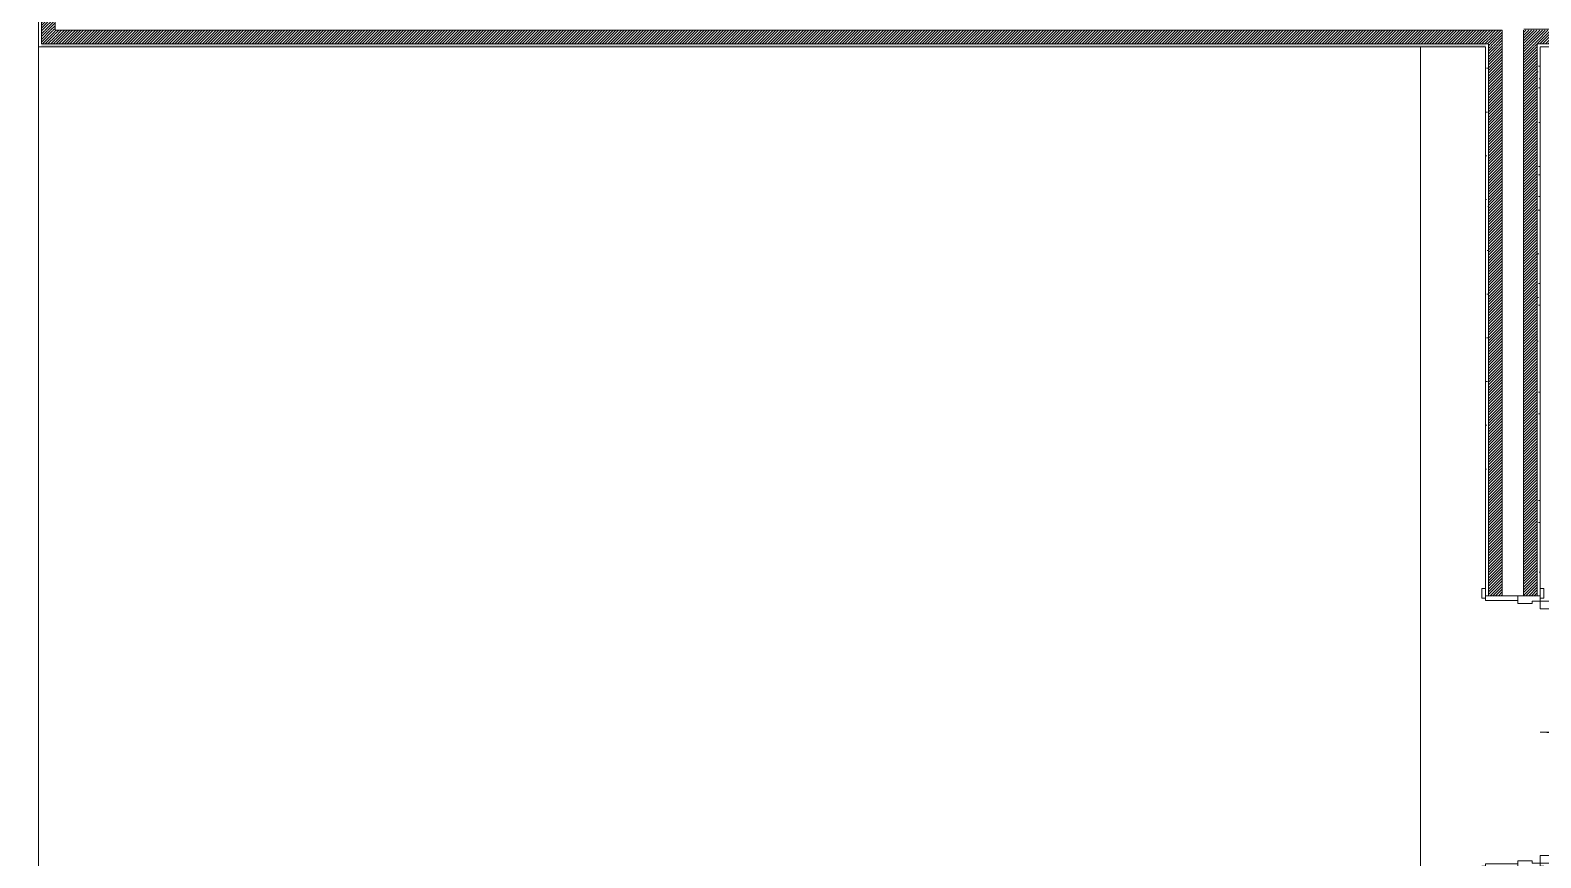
# Model space of a CAD drawing. Header units: millimetres. Extents: x -284281 to 1648660, y -821378 to -151356.
# Drawn here: x -248296 to -240550, y -221054 to -216811 of the extents above; entities that cross this region are included whole.
import ezdxf

# ---------------------------------------------------------------- set-up
doc = ezdxf.new("R2010")
doc.units = ezdxf.units.MM
doc.header["$MEASUREMENT"] = 0
doc.set_wipeout_variables(frame=1)
doc.linetypes.add('Wipeout_Contour', pattern=[1000, 0, -1000])
doc.layers.add('Portes ARCHICAD', color=7, linetype='Continuous')
doc.layers.add('Sols_ Dalles', color=7, linetype='Continuous')
pattern_1 = [(45, (0, 0), (-7.0710678, 7.0710678), [])]
pattern_2 = [(45, (0, 175), (-55.68466, 55.68466), [0, -52.5, 0, -78.75]), (110, (175, 175), (74.000794, 26.934086), [0, -38.5, 0, -66.5])]

# ---------------------------------------------------------------- blocks, each defined once
blk = doc.blocks.new('Porte double 25')
at = {"layer": 'Portes ARCHICAD', "color": 7, "linetype": 'Continuous', "lineweight": 5}
for p, q in [((-672, 672), (-672, 572)), ((-632, 672), (-672, 672)), ((-632, 572), (-632, 672)), ((632, 572), (632, 672)), ((632, 672), (672, 672)), ((672, 672), (672, 572)), ((-672, 572), (-632, 572)), ((-652, 572), (-652, 100)), ((672, 572), (632, 572)), ((652, 572), (652, 100)), ((-632, 100), (-672, 100)), ((-672, 100), (-672, 0)), ((-632, 0), (-632, 100)), ((632, 0), (632, 100)), ((632, 100), (672, 100)), ((672, 100), (672, 0)), ((-737, 0), (-737, 19)), ((-737, 19), (-687, 19)), ((-687, 0), (-737, 0)), ((-700, 0), (-737, 0)), ((-700, 0), (-737, 0)), ((-672, 0), (-700, 0)), ((-700, 0), (-700, -115)), ((-700, 0), (-700, -15)), ((-700, 0), (-700, -15)), ((-687, 19), (-687, 0)), ((-672, -40), (-672, 0)), ((-672, 0), (-632, 0)), ((672, 0), (632, 0)), ((700, 0), (672, 0)), ((672, 0), (672, -40)), ((687, 19), (737, 19)), ((687, 0), (687, 19)), ((737, 0), (687, 0)), ((700, -115), (700, 0)), ((700, 0), (700, -15)), ((700, 0), (700, -15)), ((700, 0), (737, 0)), ((700, 0), (737, 0)), ((737, 19), (737, 0)), ((-700, -15), (-700, -85)), ((-700, -15), (-700, -85)), ((-660, -40), (-672, -40)), ((-660, -115), (-660, -40)), ((672, -40), (660, -40)), ((660, -40), (660, -115)), ((700, -15), (700, -85)), ((700, -15), (700, -85)), ((-700, -85), (-700, -115)), ((-700, -85), (-700, -115)), ((-700, -280), (-700, -115)), ((-700, -115), (-675, -115)), ((-700, -115), (-660, -115)), ((-700, -115), (-700, -195)), ((-700, -115), (-700, -195)), ((-675, -115), (-675, -280)), ((660, -115), (700, -115)), ((675, -280), (675, -115)), ((675, -115), (700, -115)), ((700, -85), (700, -115)), ((700, -85), (700, -115)), ((700, -115), (700, -280)), ((700, -115), (700, -195)), ((700, -115), (700, -195)), ((-700, -195), (-700, -265)), ((-700, -195), (-700, -265)), ((700, -195), (700, -265)), ((700, -195), (700, -265)), ((-737, -299), (-737, -280)), ((-737, -280), (-687, -280)), ((-700, -280), (-737, -280)), ((-700, -280), (-737, -280)), ((-687, -299), (-737, -299)), ((-700, -265), (-700, -280)), ((-700, -265), (-700, -280)), ((-675, -280), (-700, -280)), ((-687, -280), (-687, -299)), ((700, -280), (675, -280)), ((687, -280), (737, -280)), ((687, -299), (687, -280)), ((737, -299), (687, -299)), ((700, -265), (700, -280)), ((700, -265), (700, -280)), ((700, -280), (737, -280)), ((700, -280), (737, -280)), ((737, -280), (737, -299))]:
    blk.add_line(p, q, dxfattribs=at)
at = {"layer": 'Portes ARCHICAD', "color": 7, "linetype": 'Continuous', "lineweight": 5, "flags": 128}
for points in [[(-672, 572), (-672, 100), (-652, 100), (-652, 572)], [(-652, 572), (-652, 100), (-632, 100), (-632, 572)], [(652, 572), (652, 100), (632, 100), (632, 572)], [(672, 572), (672, 100), (652, 100), (652, 572)]]:
    blk.add_lwpolyline(points, close=True, dxfattribs=at)
at = {"layer": 'Portes ARCHICAD', "color": 7, "linetype": 'Continuous', "lineweight": 5}
for centre, start, end in [((-672, 0), 0, 90), ((672, 0), 90, 180)]:
    blk.add_arc(centre, 672, start, end, dxfattribs=at)
blk = doc.blocks.new('Mur_8_1', base_point=(185576, -188434))
at = {"color": 254, "linetype": 'Wipeout_Contour', "lineweight": 0, "ltscale": 1141182.459504243}
blk.add_wipeout([(185381, -216880.6), (185311, -216880.6), (185311, -216895.6), (185381, -216895.6)], dxfattribs=at)
at = {"linetype": 'Continuous', "lineweight": 5, "true_color": 0x5f5f5f}
h = blk.add_hatch(dxfattribs=at)
h.set_pattern_fill('BRIQUES_TERRE_CUITE__INT_97', color=251, style=0, pattern_type=2)
h.set_pattern_definition(pattern_1)
h.paths.add_polyline_path([(185381, -216880.6), (185311, -216880.6), (185311, -216895.6), (185381, -216895.6)])
at = {"color": 254, "linetype": 'Wipeout_Contour', "lineweight": 0, "ltscale": 1145385.812637724}
blk.add_wipeout([(185311, -216895.6), (185296, -216895.6), (185296, -219709.8), (185311, -219709.8)], dxfattribs=at)
at = {"color": 254, "linetype": 'Wipeout_Contour', "lineweight": 0, "ltscale": 1141416.378386201}
blk.add_wipeout([(185491, -216880.6), (185381, -216880.6), (185381, -216895.6), (185491, -216895.6)], dxfattribs=at)
at = {"linetype": 'Continuous', "lineweight": 5, "true_color": 0x5f5f5f}
h = blk.add_hatch(dxfattribs=at)
h.set_pattern_fill('ENDUIT_0001', color=251, style=0, pattern_type=2)
h.set_pattern_definition(pattern_2)
h.paths.add_polyline_path([(185311, -216895.6), (185296, -216895.6), (185296, -219709.8), (185311, -219709.8)])
at = {"color": 254, "linetype": 'Wipeout_Contour', "lineweight": 0, "ltscale": 1141650.348147233}
blk.add_wipeout([(185561, -216880.6), (185491, -216880.6), (185491, -216895.6), (185561, -216895.6)], dxfattribs=at)
at = {"linetype": 'Continuous', "lineweight": 5, "true_color": 0x5f5f5f}
h = blk.add_hatch(dxfattribs=at)
h.set_pattern_fill('BRIQUES_TERRE_CUITE__INT_97', color=251, style=0, pattern_type=2)
h.set_pattern_definition(pattern_1)
h.paths.add_polyline_path([(185561, -216880.6), (185491, -216880.6), (185491, -216895.6), (185561, -216895.6)])
at = {"color": 254, "linetype": 'Wipeout_Contour', "lineweight": 0, "ltscale": 1141287.175992314}
blk.add_wipeout([(185491, -216810.6), (185381, -216810.6), (185381, -216880.6), (185491, -216880.6)], dxfattribs=at)
at = {"color": 254, "linetype": 'Wipeout_Contour', "lineweight": 0, "ltscale": 1146072.065472085}
blk.add_wipeout([(185561, -216895.6), (185561, -219709.8), (185576, -219709.8), (185576, -216895.6)], dxfattribs=at)
at = {"linetype": 'Continuous', "lineweight": 5, "true_color": 0x5f5f5f}
h = blk.add_hatch(dxfattribs=at)
h.set_pattern_fill('ENDUIT_0001', color=251, style=0, pattern_type=2)
h.set_pattern_definition(pattern_2)
h.paths.add_polyline_path([(185561, -216895.6), (185561, -219709.8), (185576, -219709.8), (185576, -216895.6)])
at = {"color": 254, "linetype": 'Wipeout_Contour', "lineweight": 0, "ltscale": 1145961.972661485}
blk.add_wipeout([(185491, -216895.6), (185491, -219709.8), (185561, -219709.8), (185561, -216895.6)], dxfattribs=at)
at = {"linetype": 'Continuous', "lineweight": 5, "true_color": 0x5f5f5f}
h = blk.add_hatch(dxfattribs=at)
h.set_pattern_fill('BRIQUES_TERRE_CUITE__INT_97', color=251, style=0, pattern_type=2)
h.set_pattern_definition(pattern_1)
h.paths.add_polyline_path([(185491, -216895.6), (185491, -219709.8), (185561, -219709.8), (185561, -216895.6)])
at = {"color": 7, "linetype": 'Continuous', "lineweight": 5}
for p, q in [((185561, -216895.6), (185561, -216880.6)), ((185561, -219709.8), (185561, -216895.6)), ((185576, -219709.8), (185576, -219672.8)), ((185576, -219709.8), (185561, -219709.8))]:
    blk.add_line(p, q, dxfattribs=at)
at = {"color": 7, "linetype": 'Continuous', "lineweight": 5, "flags": 128}
blk.add_lwpolyline([(185576, -219709.8), (185576, -216895.6)], dxfattribs=at)
at = {"color": 254, "linetype": 'Wipeout_Contour', "lineweight": 0, "ltscale": 1145728.880009111}
blk.add_wipeout([(185381, -216895.6), (185381, -219709.8), (185491, -219709.8), (185491, -216895.6)], dxfattribs=at)
at = {"color": 7, "linetype": 'Continuous', "lineweight": 5}
for p, q in [((185491, -216880.6), (185491, -216810.6)), ((185491, -216895.6), (185491, -216880.6)), ((185491, -219709.8), (185491, -216895.6)), ((185491, -219709.8), (185461, -219709.8)), ((185561, -219709.8), (185491, -219709.8))]:
    blk.add_line(p, q, dxfattribs=at)
at = {"color": 254, "linetype": 'Wipeout_Contour', "lineweight": 0, "ltscale": 1145495.838533478}
blk.add_wipeout([(185311, -219709.8), (185381, -219709.8), (185381, -216895.6), (185311, -216895.6)], dxfattribs=at)
at = {"linetype": 'Continuous', "lineweight": 5, "true_color": 0x5f5f5f}
h = blk.add_hatch(dxfattribs=at)
h.set_pattern_fill('BRIQUES_TERRE_CUITE__INT_97', color=251, style=0, pattern_type=2)
h.set_pattern_definition(pattern_1)
h.paths.add_polyline_path([(185311, -219709.8), (185381, -219709.8), (185381, -216895.6), (185311, -216895.6)])
at = {"color": 7, "linetype": 'Continuous', "lineweight": 5}
for p, q in [((185381, -216810.6), (185381, -216880.6)), ((185311, -216880.6), (185311, -216895.6)), ((185311, -216895.6), (185311, -219709.8)), ((185381, -216880.6), (185381, -216895.6)), ((185381, -219709.8), (185381, -216895.6)), ((185296, -219709.8), (185296, -219672.8)), ((185311, -219709.8), (185296, -219709.8)), ((185381, -219709.8), (185311, -219709.8)), ((185461, -219709.8), (185381, -219709.8))]:
    blk.add_line(p, q, dxfattribs=at)
at = {"color": 7, "linetype": 'Continuous', "lineweight": 5, "flags": 128}
blk.add_lwpolyline([(185296, -216895.6), (185296, -219709.8)], dxfattribs=at)
at = {"layer": 'Portes ARCHICAD', "color": 7, "linetype": 'Continuous', "lineweight": 5, "xscale": -1, "zscale": 1000, "rotation": 270}
blk.add_blockref('Porte double 25', (185576, -220409.8), dxfattribs=at)
blk = doc.blocks.new('Mur_22_1', base_point=(195375, -216895.6))
at = {"color": 254, "linetype": 'Wipeout_Contour', "lineweight": 0, "ltscale": 841503.073854}
blk.add_wipeout([(177875.5, -216880.6), (177875.5, -216895.6), (177890.5, -216880.6)], dxfattribs=at)
at = {"color": 254, "linetype": 'Wipeout_Contour', "lineweight": 0, "ltscale": 1141760.85530834}
blk.add_wipeout([(185576, -216880.6), (185561, -216880.6), (185561, -216895.6), (185576, -216895.6)], dxfattribs=at)
at = {"linetype": 'Continuous', "lineweight": 5, "true_color": 0x5f5f5f}
h = blk.add_hatch(dxfattribs=at)
h.set_pattern_fill('ENDUIT_0001', color=251, style=0, pattern_type=2)
h.set_pattern_definition(pattern_2)
h.paths.add_polyline_path([(177875.5, -216880.6), (177875.5, -216895.6), (177890.5, -216880.6)])
h = blk.add_hatch(dxfattribs=at)
h.set_pattern_fill('ENDUIT_0001', color=251, style=0, pattern_type=2)
h.set_pattern_definition(pattern_2)
h.paths.add_polyline_path([(185576, -216880.6), (185561, -216880.6), (185561, -216895.6), (185576, -216895.6)])
at = {"color": 254, "linetype": 'Wipeout_Contour', "lineweight": 0, "ltscale": 841446.668808}
blk.add_wipeout([(177890.5, -216810.6), (177890.5, -216880.6), (177960.5, -216810.6)], dxfattribs=at)
at = {"color": 254, "linetype": 'Wipeout_Contour', "lineweight": 0, "ltscale": 1143838.141313362}
blk.add_wipeout([(185576, -216895.6), (187154.8, -216895.6), (187154.8, -216880.6), (185576, -216880.6)], dxfattribs=at)
at = {"linetype": 'Continuous', "lineweight": 5, "true_color": 0x5f5f5f}
h = blk.add_hatch(dxfattribs=at)
h.set_pattern_fill('BRIQUES_TERRE_CUITE__INT_97', color=251, style=0, pattern_type=2)
h.set_pattern_definition(pattern_1)
h.paths.add_polyline_path([(177890.5, -216810.6), (177890.5, -216880.6), (177960.5, -216810.6)])
h = blk.add_hatch(dxfattribs=at)
h.set_pattern_fill('ENDUIT_0001', color=251, style=0, pattern_type=2)
h.set_pattern_definition(pattern_2)
h.paths.add_polyline_path([(185576, -216895.6), (187154.8, -216895.6), (187154.8, -216880.6), (185576, -216880.6)])
at = {"color": 254, "linetype": 'Wipeout_Contour', "lineweight": 0, "ltscale": 841381.153226}
blk.add_wipeout([(177960.5, -216700.6), (177960.5, -216810.6), (178070.5, -216700.6)], dxfattribs=at)
at = {"color": 254, "linetype": 'Wipeout_Contour', "lineweight": 0, "ltscale": 1141521.172238225}
blk.add_wipeout([(185561, -216810.6), (185491, -216810.6), (185491, -216880.6), (185561, -216880.6)], dxfattribs=at)
at = {"color": 254, "linetype": 'Wipeout_Contour', "lineweight": 0, "ltscale": 841524.323318}
blk.add_wipeout([(177875.5, -216895.6), (177890.5, -216895.6), (177890.5, -216880.6)], dxfattribs=at)
at = {"linetype": 'Continuous', "lineweight": 5, "true_color": 0x5f5f5f}
h = blk.add_hatch(dxfattribs=at)
h.set_pattern_fill('BRIQUES_TERRE_CUITE__INT_97', color=251, style=0, pattern_type=2)
h.set_pattern_definition(pattern_1)
h.paths.add_polyline_path([(185561, -216810.6), (185491, -216810.6), (185491, -216880.6), (185561, -216880.6)])
h = blk.add_hatch(dxfattribs=at)
h.set_pattern_fill('ENDUIT_0001', color=251, style=0, pattern_type=2)
h.set_pattern_definition(pattern_2)
h.paths.add_polyline_path([(177875.5, -216895.6), (177890.5, -216895.6), (177890.5, -216880.6)])
at = {"color": 254, "linetype": 'Wipeout_Contour', "lineweight": 0, "ltscale": 1143689.706429991}
blk.add_wipeout([(185561, -216810.6), (185561, -216880.6), (187154.8, -216880.6), (187154.8, -216810.6)], dxfattribs=at)
at = {"color": 254, "linetype": 'Wipeout_Contour', "lineweight": 0, "ltscale": 1131544.923557036}
blk.add_wipeout([(177890.5, -216895.6), (185296, -216895.6), (185296, -216880.6), (177890.5, -216880.6)], dxfattribs=at)
at = {"linetype": 'Continuous', "lineweight": 5, "true_color": 0x5f5f5f}
h = blk.add_hatch(dxfattribs=at)
h.set_pattern_fill('BRIQUES_TERRE_CUITE__INT_97', color=251, style=0, pattern_type=2)
h.set_pattern_definition(pattern_1)
h.paths.add_polyline_path([(185561, -216810.6), (185561, -216880.6), (187154.8, -216880.6), (187154.8, -216810.6)])
h = blk.add_hatch(dxfattribs=at)
h.set_pattern_fill('ENDUIT_0001', color=251, style=0, pattern_type=2)
h.set_pattern_definition(pattern_2)
h.paths.add_polyline_path([(177890.5, -216895.6), (185296, -216895.6), (185296, -216880.6), (177890.5, -216880.6)])
at = {"color": 7, "linetype": 'Continuous', "lineweight": 5}
for p, q in [((185561, -216895.6), (185561, -216880.6)), ((185561, -216880.6), (187154.8, -216880.6))]:
    blk.add_line(p, q, dxfattribs=at)
at = {"color": 7, "linetype": 'Continuous', "lineweight": 5, "flags": 128}
blk.add_lwpolyline([(185576, -216895.6), (187154.8, -216895.6)], dxfattribs=at)
at = {"color": 254, "linetype": 'Wipeout_Contour', "lineweight": 0, "ltscale": 841545.324886}
blk.add_wipeout([(177960.5, -216810.6), (177890.5, -216880.6), (177960.5, -216880.6)], dxfattribs=at)
at = {"color": 254, "linetype": 'Wipeout_Contour', "lineweight": 0, "ltscale": 1141072.019265106}
blk.add_wipeout([(185311, -216880.6), (185296, -216880.6), (185296, -216895.6), (185311, -216895.6)], dxfattribs=at)
at = {"linetype": 'Continuous', "lineweight": 5, "true_color": 0x5f5f5f}
h = blk.add_hatch(dxfattribs=at)
h.set_pattern_fill('BRIQUES_TERRE_CUITE__INT_97', color=251, style=0, pattern_type=2)
h.set_pattern_definition(pattern_1)
h.paths.add_polyline_path([(177960.5, -216810.6), (177890.5, -216880.6), (177960.5, -216880.6)])
h = blk.add_hatch(dxfattribs=at)
h.set_pattern_fill('ENDUIT_0001', color=251, style=0, pattern_type=2)
h.set_pattern_definition(pattern_2)
h.paths.add_polyline_path([(185311, -216880.6), (185296, -216880.6), (185296, -216895.6), (185311, -216895.6)])
at = {"color": 7, "linetype": 'Continuous', "lineweight": 5}
blk.add_line((177890.5, -216810.6), (177890.5, -216880.6), dxfattribs=at)
at = {"color": 7, "linetype": 'Continuous', "lineweight": 5, "flags": 128}
blk.add_lwpolyline([(177875.5, -216895.6), (177875.5, -216880.6)], dxfattribs=at)
at = {"color": 254, "linetype": 'Wipeout_Contour', "lineweight": 0, "ltscale": 1131522.878556852}
blk.add_wipeout([(185311, -216810.6), (177960.5, -216810.6), (177960.5, -216880.6), (185311, -216880.6)], dxfattribs=at)
at = {"linetype": 'Continuous', "lineweight": 5, "true_color": 0x5f5f5f}
h = blk.add_hatch(dxfattribs=at)
h.set_pattern_fill('BRIQUES_TERRE_CUITE__INT_97', color=251, style=0, pattern_type=2)
h.set_pattern_definition(pattern_1)
h.paths.add_polyline_path([(185311, -216810.6), (177960.5, -216810.6), (177960.5, -216880.6), (185311, -216880.6)])
at = {"color": 7, "linetype": 'Continuous', "lineweight": 5}
blk.add_line((177890.5, -216880.6), (177960.5, -216880.6), dxfattribs=at)
at = {"color": 254, "linetype": 'Wipeout_Contour', "lineweight": 0, "ltscale": 841536.111159}
blk.add_wipeout([(178070.5, -216700.6), (177960.5, -216810.6), (178070.5, -216810.6)], dxfattribs=at)
at = {"color": 254, "linetype": 'Wipeout_Contour', "lineweight": 0, "ltscale": 1141053.230622786}
blk.add_wipeout([(185381, -216810.6), (185311, -216810.6), (185311, -216880.6), (185381, -216880.6)], dxfattribs=at)
at = {"linetype": 'Continuous', "lineweight": 5, "true_color": 0x5f5f5f}
h = blk.add_hatch(dxfattribs=at)
h.set_pattern_fill('BRIQUES_TERRE_CUITE__INT_97', color=251, style=0, pattern_type=2)
h.set_pattern_definition(pattern_1)
h.paths.add_polyline_path([(185381, -216810.6), (185311, -216810.6), (185311, -216880.6), (185381, -216880.6)])
at = {"color": 7, "linetype": 'Continuous', "lineweight": 5}
for p, q in [((177960.5, -216700.6), (177960.5, -216810.6)), ((177960.5, -216880.6), (185311, -216880.6)), ((185311, -216880.6), (185311, -216895.6))]:
    blk.add_line(p, q, dxfattribs=at)
at = {"color": 7, "linetype": 'Continuous', "lineweight": 5, "flags": 128}
blk.add_lwpolyline([(177875.5, -216895.6), (185296, -216895.6)], dxfattribs=at)
at = {"color": 254, "linetype": 'Wipeout_Contour', "lineweight": 0, "ltscale": 1131477.53780076}
blk.add_wipeout([(185381, -216700.6), (178070.5, -216700.6), (178070.5, -216810.6), (185381, -216810.6)], dxfattribs=at)
at = {"color": 7, "linetype": 'Continuous', "lineweight": 5}
blk.add_line((177960.5, -216810.6), (178070.5, -216810.6), dxfattribs=at)
at = {"color": 254, "linetype": 'Wipeout_Contour', "lineweight": 0, "ltscale": 1141013.604110697}
blk.add_wipeout([(185491, -216700.6), (185381, -216700.6), (185381, -216810.6), (185491, -216810.6)], dxfattribs=at)
at = {"color": 7, "linetype": 'Continuous', "lineweight": 5}
for p, q in [((178070.5, -216810.6), (185381, -216810.6)), ((185381, -216810.6), (185381, -216880.6)), ((185491, -216880.6), (185491, -216810.6))]:
    blk.add_line(p, q, dxfattribs=at)
blk = doc.blocks.new('Mur_23_1', base_point=(177875.5, -216895.6))
at = {"color": 254, "linetype": 'Wipeout_Contour', "lineweight": 0, "ltscale": 1120127.607137629}
blk.add_wipeout([(177890.5, -216880.6), (177890.5, -215671.6), (177875.5, -215671.6), (177875.5, -216880.6)], dxfattribs=at)
at = {"linetype": 'Continuous', "lineweight": 5, "true_color": 0x5f5f5f}
h = blk.add_hatch(dxfattribs=at)
h.set_pattern_fill('ENDUIT_0001', color=251, style=0, pattern_type=2)
h.set_pattern_definition(pattern_2)
h.paths.add_polyline_path([(177890.5, -216880.6), (177890.5, -215671.6), (177875.5, -215671.6), (177875.5, -216880.6)])
at = {"color": 254, "linetype": 'Wipeout_Contour', "lineweight": 0, "ltscale": 1120104.237133066}
blk.add_wipeout([(177960.5, -216810.6), (177960.5, -215656.6), (177890.5, -215656.6), (177890.5, -216810.6)], dxfattribs=at)
at = {"linetype": 'Continuous', "lineweight": 5, "true_color": 0x5f5f5f}
h = blk.add_hatch(dxfattribs=at)
h.set_pattern_fill('BRIQUES_TERRE_CUITE__INT_97', color=251, style=0, pattern_type=2)
h.set_pattern_definition(pattern_1)
h.paths.add_polyline_path([(177960.5, -216810.6), (177960.5, -215656.6), (177890.5, -215656.6), (177890.5, -216810.6)])
at = {"color": 7, "linetype": 'Continuous', "lineweight": 5}
for p, q in [((177890.5, -215656.6), (177890.5, -216810.6)), ((177960.5, -216700.6), (177960.5, -216810.6)), ((177890.5, -216810.6), (177890.5, -216880.6))]:
    blk.add_line(p, q, dxfattribs=at)
at = {"color": 7, "linetype": 'Continuous', "lineweight": 5, "flags": 128}
blk.add_lwpolyline([(177875.5, -215671.6), (177875.5, -216880.6)], dxfattribs=at)

msp = doc.modelspace()

# ---------------------------------------------------------------- linework, layer by layer
at = {"layer": 'Sols_ Dalles', "color": 250, "linetype": 'Continuous', "lineweight": 5, "true_color": 0x1f1f1f}
msp.add_lwpolyline([(-207516.38387, -253304.45116), (-207516.38387, -188319.45234), (-234766.38387, -188319.45234), (-234766.38387, -200289.45116), (-234766.38387, -205804.45116), (-231367.37547, -205804.45116), (-231367.37547, -216804.45116), (-241166.38387, -216804.45116), (-241166.38387, -223804.45116), (-231367.37547, -223804.45116), (-231367.37547, -258558.86328)], dxfattribs=at)
at = {"layer": 'Sols_ Dalles', "color": 7, "linetype": 'Continuous', "lineweight": 5, "flags": 128}
msp.add_lwpolyline([(-263308.89748, -188437.17603), (-248253.78973, -188437.17603), (-248253.78973, -231395.57011), (-263308.89748, -231395.57011)], close=True, dxfattribs=at)

# ---------------------------------------------------------------- next in the draw order: block references
at = {"color": 7, "lineweight": 5}
msp.add_blockref('Mur_8_1', (-240553.29814, -188433.9971), dxfattribs=at)

# ---------------------------------------------------------------- next in the draw order: block references
msp.add_blockref('Mur_22_1', (-230754.28973, -216895.57011), dxfattribs=at)

# ---------------------------------------------------------------- next in the draw order: block references
msp.add_blockref('Mur_23_1', (-248253.78973, -216895.57011), dxfattribs=at)

doc.saveas('drawing.dxf')
